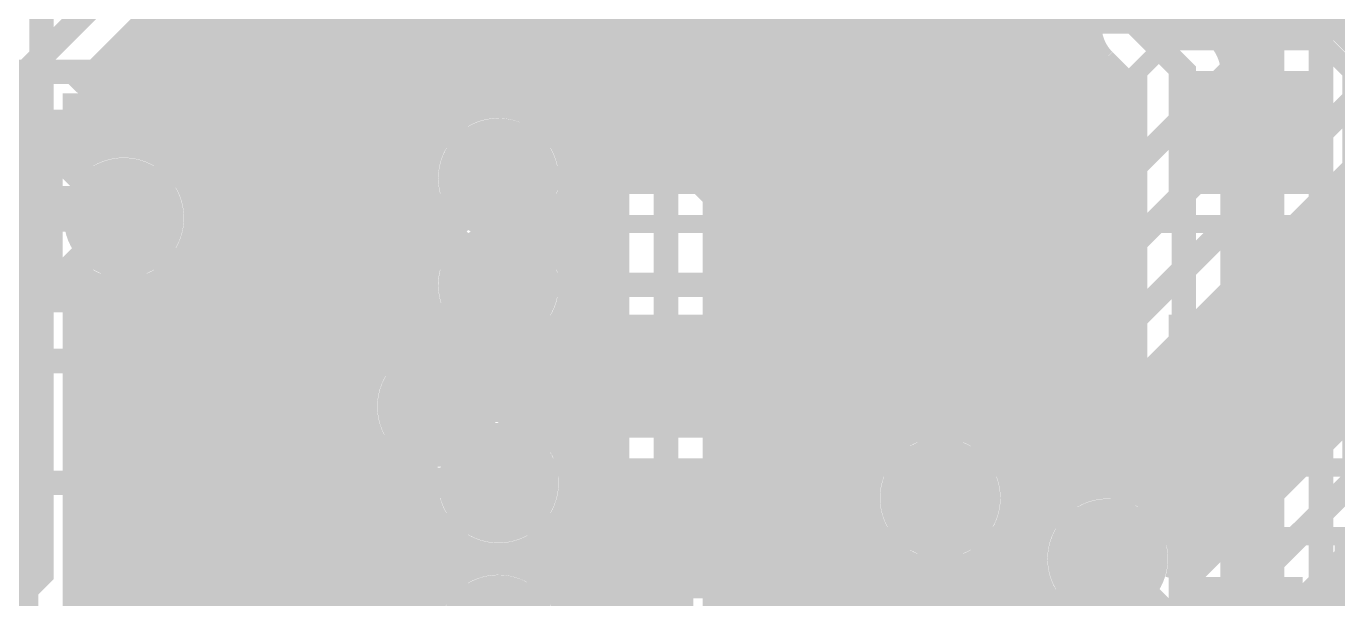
# Model space of a CAD drawing. Extents: x -4 to 136, y -50 to 40.
# Drawn here: x 99.06 to 109.99, y 20.62 to 25.4 of the extents above; entities that cross this region are included whole.
import ezdxf

# ---------------------------------------------------------------- set-up
doc = ezdxf.new("R2010")
doc.units = 0
doc.header["$MEASUREMENT"] = 0
doc.layers.get('0').update_dxf_attribs({"linetype": 'CONTINUOUS'})
for name, color, linetype in [('25-335-0_BOT', 7, 'CONTINUOUS'), ('25-335-0_DRD', 7, 'CONTINUOUS'), ('25-335-0_GND', 6, 'CONTINUOUS'), ('25-335-0_IN1', 4, 'CONTINUOUS'), ('25-335-0_SMT', 5, 'CONTINUOUS'), ('25-335-0_SPT', 10, 'CONTINUOUS'), ('25-335-0_SST', 9, 'CONTINUOUS'), ('25-335-0_TOP', 12, 'CONTINUOUS'), ('THRUHOLE_TAP', 15, 'CONTINUOUS')]:
    doc.layers.add(name, color=color, linetype=linetype)

# ---------------------------------------------------------------- blocks, each defined once
blk = doc.blocks.new('ROUND_40')
at = {"const_width": 0.29972}
blk.add_lwpolyline([(-0.14986, 0, 1), (0.14986, 0, 1)], format="xyb", close=True, dxfattribs=at)
blk = doc.blocks.new('ROUND_60')
at = {"const_width": 0.50038}
blk.add_lwpolyline([(-0.25019, 0, 1), (0.25019, 0, 1)], format="xyb", close=True, dxfattribs=at)
blk = doc.blocks.new('ROUND_62')
at = {"const_width": 0.50038}
blk.add_lwpolyline([(-0.25019, 0, 1), (0.25019, 0, 1)], format="xyb", close=True, dxfattribs=at)
blk = doc.blocks.new('RECTANGLE_2')
blk.add_solid([(0.4826, 0.4064), (0.4826, -0.4064), (-0.4826, 0.4064), (-0.4826, -0.4064)])
blk = doc.blocks.new('RECTANGLE_6')
blk.add_solid([(0.63627, 0.51308), (0.63627, -0.51308), (-0.63627, 0.51308), (-0.63627, -0.51308)])
blk = doc.blocks.new('ROUND_23')
at = {"const_width": 0.10033}
blk.add_lwpolyline([(-0.050164, 0, 1), (0.050164, 0, 1)], format="xyb", close=True, dxfattribs=at)

msp = doc.modelspace()

# ---------------------------------------------------------------- linework, layer by layer
at = {"layer": '25-335-0_BOT'}
for points, const_width in [([(103.3272, 33.401), (103.3272, 24.66594)], 0.254), ([(105.8418, 33.401), (105.8418, 18.3515)], 0.254), ([(107.823, 13.335), (106.172, 11.684), (103.378, 11.684), (98.298, 16.764), (98.298, 19.939), (99.187, 20.828), (99.187, 26.289), (98.298, 27.178), (98.298, 31.369), (97.79, 31.877), (95.885, 31.877)], 0.2032), ([(100.711, 19.685), (100.711, 29.083), (102.0191, 30.3911), (102.0191, 30.50032)], 0.2032), ([(109.6391, 30.50032), (109.6391, 30.3911), (108.331, 29.083), (108.331, 25.4), (108.712, 25.019), (108.712, 18.796), (108.077, 18.161)], 0.2032), ([(104.5591, 27.96032), (104.394, 27.79268), (104.394, 12.319)], 0.2032), ([(109.6391, 27.96032), (109.6391, 26.4922), (109.855, 26.289), (109.855, 13.589)], 0.2032), ([(103.0986, 27.43708), (103.0986, 24.7523)], 0.254), ([(105.6132, 27.3558), (105.6132, 18.3515)], 0.254), ([(103.5558, 27.23896), (103.5558, 24.41956)], 0.254), ([(106.0704, 27.29484), (106.0704, 21.62048)], 0.254), ([(101.1428, 27.0383), (101.1428, 20.1422)], 0.254), ([(102.87, 27.00528), (102.87, 24.74722)], 0.254), ([(101.2698, 26.90114), (101.2698, 19.97456)], 0.254), ([(103.7844, 26.92654), (103.7844, 15.82928)], 0.254), ([(105.3846, 26.97734), (105.3846, 18.29816)], 0.254), ([(106.299, 26.95194), (106.299, 21.96338)], 0.254), ([(107.8992, 26.9494), (107.8992, 25.4)], 0.254), ([(102.6414, 26.80208), (102.6414, 24.6507)], 0.254), ([(103.9622, 26.78684), (103.9622, 15.4559)], 0.254), ([(105.156, 26.7843), (105.156, 18.20164)], 0.254), ([(109.0422, 26.78684), (109.0422, 25.29586)], 0.254), ([(101.4984, 26.74112), (101.4984, 14.1732)], 0.254), ([(102.4128, 26.68524), (102.4128, 24.36622)], 0.254), ([(104.9274, 26.67508), (104.9274, 18.12798)], 0.254), ([(106.5276, 26.7716), (106.5276, 22.0726)], 0.254), ([(106.7562, 26.66746), (106.7562, 22.08784)], 0.254), ([(107.442, 26.66746), (107.442, 17.8054)], 0.254), ([(107.6706, 26.76906), (107.6706, 21.43506)], 0.254), ([(101.727, 26.65222), (101.727, 22.0853)], 0.254), ([(101.9556, 26.61412), (101.9556, 22.56028)], 0.254), ([(102.1842, 26.62428), (102.1842, 22.77618)], 0.254), ([(104.8258, 26.6446), (104.8258, 18.05686)], 0.254), ([(106.9848, 26.6192), (106.9848, 22.01418)], 0.254), ([(107.2134, 26.6192), (107.2134, 21.79828)], 0.254), ([(109.2708, 26.26868), (109.2708, 16.0782)], 0.254), ([(109.4232, 26.10358), (109.4232, 15.85722)], 0.254), ([(108.7628, 25.5778), (109.01172, 25.32888)], 0.254), ([(103.9622, 25.4762), (101.1428, 25.4762)], 0.254), ([(107.8992, 25.4762), (104.8258, 25.4762)], 0.254), ([(109.4232, 25.4762), (108.8644, 25.4762)], 0.254), ([(107.8992, 25.4), (107.8992, 21.55952)], 0.254), ([(103.9622, 25.2476), (101.1428, 25.2476)], 0.254), ([(107.92714, 25.2476), (104.8258, 25.2476)], 0.254), ([(109.4232, 25.2476), (109.07776, 25.2476)], 0.254), ([(108.0262, 25.0952), (108.2802, 24.83866)], 0.254), ([(103.9622, 25.019), (101.1428, 25.019)], 0.254), ([(108.09986, 25.019), (104.8258, 25.019)], 0.254), ([(108.1278, 24.99106), (108.1278, 21.58238)], 0.254), ([(109.4232, 25.019), (109.1438, 25.019)], 0.254), ([(109.1438, 25.019), (109.1438, 18.796)], 0.254), ([(108.2802, 24.83866), (108.2802, 21.5519)], 0.254), ([(103.9622, 24.7904), (101.1428, 24.7904)], 0.254), ([(108.2802, 24.7904), (104.8258, 24.7904)], 0.254), ([(109.4232, 24.7904), (109.1438, 24.7904)], 0.254), ([(102.53726, 24.5618), (101.1428, 24.5618)], 0.254), ([(103.9622, 24.5618), (103.4542, 24.5618)], 0.254), ([(108.2802, 24.5618), (104.8258, 24.5618)], 0.254), ([(109.4232, 24.5618), (109.1438, 24.5618)], 0.254), ([(102.4001, 24.3332), (101.1428, 24.3332)], 0.254), ([(103.9622, 24.3332), (103.5939, 24.3332)], 0.254), ([(108.2802, 24.3332), (104.8258, 24.3332)], 0.254), ([(109.4232, 24.3332), (109.1438, 24.3332)], 0.254), ([(102.36708, 24.1046), (101.1428, 24.1046)], 0.254), ([(103.9622, 24.1046), (103.62692, 24.1046)], 0.254), ([(108.2802, 24.1046), (104.8258, 24.1046)], 0.254), ([(109.4232, 24.1046), (109.1438, 24.1046)], 0.254), ([(100.1522, 17.5768), (99.8728, 17.8562), (99.8728, 23.7998)], 0.381), ([(102.42042, 23.876), (101.1428, 23.876)], 0.254), ([(102.4128, 23.89378), (102.4128, 23.47722)], 0.254), ([(103.5558, 23.8379), (103.5558, 23.53056)], 0.254), ([(103.9622, 23.876), (103.57358, 23.876)], 0.254), ([(108.2802, 23.876), (104.8258, 23.876)], 0.254), ([(109.4232, 23.876), (109.1438, 23.876)], 0.254), ([(102.5144, 23.6474), (101.1428, 23.6474)], 0.254), ([(103.9622, 23.6474), (103.47706, 23.6474)], 0.254), ([(108.2802, 23.6474), (104.8258, 23.6474)], 0.254), ([(109.4232, 23.6474), (109.1438, 23.6474)], 0.254), ([(102.39248, 23.4188), (101.1428, 23.4188)], 0.254), ([(103.9622, 23.4188), (103.60152, 23.4188)], 0.254), ([(108.2802, 23.4188), (104.8258, 23.4188)], 0.254), ([(109.4232, 23.4188), (109.1438, 23.4188)], 0.254), ([(102.36962, 23.1902), (101.1428, 23.1902)], 0.254), ([(103.9622, 23.1902), (103.62438, 23.1902)], 0.254), ([(108.2802, 23.1902), (104.8258, 23.1902)], 0.254), ([(109.4232, 23.1902), (109.1438, 23.1902)], 0.254), ([(102.43312, 22.9616), (101.1428, 22.9616)], 0.254), ([(102.4128, 23.00478), (102.4128, 22.84984)], 0.254), ([(103.5558, 22.9489), (103.5558, 21.87956)], 0.254), ([(103.9622, 22.9616), (103.56088, 22.9616)], 0.254), ([(108.2802, 22.9616), (104.8258, 22.9616)], 0.254), ([(109.4232, 22.9616), (109.1438, 22.9616)], 0.254), ([(102.11562, 22.733), (101.1428, 22.733)], 0.254), ([(103.9622, 22.733), (103.36784, 22.733)], 0.254), ([(108.2802, 22.733), (104.8258, 22.733)], 0.254), ([(109.4232, 22.733), (109.1438, 22.733)], 0.254), ([(103.0986, 22.6187), (103.0986, 22.38248)], 0.254), ([(103.3272, 22.70506), (103.3272, 22.12594)], 0.254), ([(101.92512, 22.5044), (101.1428, 22.5044)], 0.254), ([(103.9622, 22.5044), (103.05288, 22.5044)], 0.254), ([(108.2802, 22.5044), (104.8258, 22.5044)], 0.254), ([(109.4232, 22.5044), (109.1438, 22.5044)], 0.254), ([(101.81336, 22.2758), (101.1428, 22.2758)], 0.254), ([(102.489, 22.225), (102.235, 21.971), (102.235, 17.69872), (102.489, 17.44472), (102.489, 16.7894)], 0.381), ([(103.9622, 22.2758), (103.11638, 22.2758)], 0.254), ([(108.2802, 22.2758), (104.8258, 22.2758)], 0.254), ([(109.4232, 22.2758), (109.1438, 22.2758)], 0.254), ([(101.71938, 22.0472), (101.1428, 22.0472)], 0.254), ([(101.7143, 21.971), (101.7143, 17.69872)], 0.254), ([(103.9622, 22.0472), (103.4288, 22.0472)], 0.254), ([(106.44378, 22.0472), (104.8258, 22.0472)], 0.254), ([(108.2802, 22.0472), (106.91622, 22.0472)], 0.254), ([(109.4232, 22.0472), (109.1438, 22.0472)], 0.254), ([(101.7143, 21.8186), (101.1428, 21.8186)], 0.254), ([(103.9622, 21.8186), (103.58374, 21.8186)], 0.254), ([(106.1593, 21.8186), (104.8258, 21.8186)], 0.254), ([(108.2802, 21.8186), (107.2007, 21.8186)], 0.254), ([(109.4232, 21.8186), (109.1438, 21.8186)], 0.254), ([(101.7143, 21.59), (101.1428, 21.59)], 0.254), ([(103.9622, 21.59), (103.62692, 21.59)], 0.254), ([(106.06278, 21.59), (104.8258, 21.59)], 0.254), ([(106.68, 21.463), (106.68, 17.8308), (105.6132, 17.8308), (105.3592, 17.5768), (105.2322, 17.5768)], 0.381), ([(106.68, 21.463), (106.68, 17.8308), (108.077, 16.4338), (108.077, 14.859), (109.093, 13.843), (109.093, 1.143), (112.014, -1.778), (122.555, -1.778)], 0.381), ([(108.2802, 21.59), (107.29722, 21.59)], 0.254), ([(109.4232, 21.59), (109.1438, 21.59)], 0.254), ([(101.7143, 21.3614), (101.1428, 21.3614)], 0.254), ([(103.9622, 21.3614), (103.58374, 21.3614)], 0.254), ([(106.0577, 21.3614), (104.8258, 21.3614)], 0.254), ([(107.5944, 21.3614), (107.3023, 21.3614)], 0.254), ([(109.4232, 21.3614), (109.1438, 21.3614)], 0.254), ([(103.5558, 21.2979), (103.5558, 20.60956)], 0.254), ([(106.0704, 21.30298), (106.0704, 18.3515)], 0.254), ([(101.7143, 21.1328), (101.1428, 21.1328)], 0.254), ([(103.9622, 21.1328), (103.4288, 21.1328)], 0.254), ([(106.14406, 21.1328), (104.8258, 21.1328)], 0.254), ([(106.1593, 21.1074), (106.1593, 18.3515)], 0.254), ([(106.1593, 21.1074), (106.1593, 18.3515)], 0.254), ([(107.2007, 21.1074), (107.2007, 18.0467)], 0.254), ([(107.2007, 21.1074), (107.2007, 18.0467)], 0.254), ([(107.2134, 21.12772), (107.2134, 18.034)], 0.254), ([(107.47248, 21.1328), (107.21594, 21.1328)], 0.254), ([(109.4232, 21.1328), (109.1438, 21.1328)], 0.254), ([(102.7557, 21.00834), (102.7557, 20.90166)], 0.254), ([(103.3272, 21.05406), (103.3272, 20.85594)], 0.254), ([(101.7143, 20.9042), (101.1428, 20.9042)], 0.254), ([(102.87, 20.97278), (102.87, 20.93722)], 0.254), ([(103.0986, 20.9677), (103.0986, 20.9423)], 0.254), ([(103.9622, 20.9042), (103.23322, 20.9042)], 0.254), ([(106.1593, 20.9042), (104.8258, 20.9042)], 0.254), ([(107.44962, 20.9042), (107.2007, 20.9042)], 0.254), ([(109.4232, 20.9042), (109.1438, 20.9042)], 0.254), ([(101.7143, 20.6756), (101.1428, 20.6756)], 0.254), ([(103.9622, 20.6756), (103.5177, 20.6756)], 0.254), ([(106.1593, 20.6756), (104.8258, 20.6756)], 0.254), ([(107.51312, 20.6756), (107.2007, 20.6756)], 0.254), ([(109.4232, 20.6756), (109.1438, 20.6756)], 0.254)]:
    msp.add_lwpolyline(points, dxfattribs=dict(at, const_width=const_width))
at = {"layer": '25-335-0_BOT', "const_width": 0.254}
for points in [[(107.8992, 25.4, 0.1989124), (108.02567, 25.09467)], [(109.1438, 25.019, 0.1989124), (109.01733, 25.32433)], [(109.1438, 25.019, 0.1989124), (109.01733, 25.32433)], [(102.997, 24.75992, 0.4142136), (102.36708, 24.13)], [(103.62692, 24.13, 0.4142136), (102.997, 24.75992)], [(102.36708, 24.13, 0.198172), (102.55031, 23.68585)], [(103.44404, 23.6855, 0.198172), (103.62742, 24.13)], [(102.54996, 23.6855, 0.198172), (102.36658, 23.241)], [(103.62692, 23.241, 0.198172), (103.44369, 23.68515)], [(102.36708, 23.241, 0.1664185), (102.49922, 22.85497)], [(102.997, 22.61108, 0.4142136), (103.62692, 23.241)], [(102.489, 22.85492, 0.3606326), (101.86924, 22.34184)], [(103.11892, 22.225, 0.1657857), (102.98772, 22.6098)], [(101.8667, 22.3393, 0.1989124), (101.71415, 21.971)], [(101.8667, 22.3393, 0.1989124), (101.71415, 21.971)], [(103.62692, 21.59, 0.3581814), (103.11892, 22.20722)], [(106.68, 22.09292, 0.4142136), (106.05008, 21.463)], [(107.30992, 21.463, 0.4142136), (106.68, 22.09292)], [(102.997, 20.96008, 0.4142136), (103.62692, 21.59)], [(108.077, 21.58492, 0.4142136), (107.44708, 20.955)], [(108.2802, 21.5519, 0.0822145), (108.077, 21.58554)], [(106.05008, 21.463, 0.1509244), (106.15981, 21.10775)], [(107.2007, 21.1074, 0.1509243), (107.31054, 21.463)], [(102.7557, 21.00834, 0.0986279), (102.997, 20.96028)], [(102.997, 20.94992, 0.0986284), (102.75562, 20.90184)], [(103.62692, 20.32, 0.4142136), (102.997, 20.94992)], [(107.44708, 20.955, 0.4142136), (108.077, 20.32508)]]:
    msp.add_lwpolyline(points, format="xyb", dxfattribs=at)
at = {"layer": '25-335-0_DRD', "const_width": 0.254}
for points in [[(102.362, 24.765), (102.362, 23.495)], [(103.632, 24.765), (102.362, 24.765)], [(103.632, 24.765), (102.362, 23.495)], [(103.632, 23.495), (102.362, 24.765)], [(103.632, 23.495), (103.632, 24.765)], [(99.2378, 24.4348), (99.2378, 23.1648)], [(100.5078, 24.4348), (99.2378, 24.4348)], [(100.5078, 24.4348), (99.2378, 23.1648)], [(100.5078, 23.1648), (99.2378, 24.4348)], [(100.5078, 23.1648), (100.5078, 24.4348)], [(102.362, 23.876), (102.362, 22.606)], [(103.632, 23.876), (102.362, 23.876)], [(103.632, 23.876), (102.362, 22.606)], [(103.632, 22.606), (102.362, 23.876)], [(103.632, 22.606), (103.632, 23.876)], [(102.362, 23.495), (103.632, 23.495)], [(99.2378, 23.1648), (100.5078, 23.1648)], [(101.854, 22.86), (101.854, 21.59)], [(103.124, 22.86), (101.854, 22.86)], [(103.124, 22.86), (101.854, 21.59)], [(103.124, 21.59), (101.854, 22.86)], [(103.124, 21.59), (103.124, 22.86)], [(102.362, 22.606), (103.632, 22.606)], [(102.362, 22.225), (102.362, 20.955)], [(103.632, 22.225), (102.362, 22.225)], [(103.632, 22.225), (102.362, 20.955)], [(103.632, 20.955), (102.362, 22.225)], [(103.632, 20.955), (103.632, 22.225)], [(106.045, 22.098), (106.045, 20.828)], [(107.315, 22.098), (106.045, 22.098)], [(107.315, 22.098), (106.045, 20.828)], [(107.315, 20.828), (106.045, 22.098)], [(106.045, 22.098), (106.045, 20.828)], [(107.315, 22.098), (106.045, 22.098)], [(107.315, 22.098), (106.045, 20.828)], [(107.315, 20.828), (106.045, 22.098)], [(107.315, 20.828), (107.315, 22.098)], [(107.315, 20.828), (107.315, 22.098)], [(101.854, 21.59), (103.124, 21.59)], [(107.442, 21.59), (107.442, 20.32)], [(108.712, 21.59), (107.442, 21.59)], [(108.712, 21.59), (107.442, 20.32)], [(108.712, 20.32), (107.442, 21.59)], [(108.712, 20.32), (108.712, 21.59)], [(102.362, 20.955), (103.632, 20.955)], [(102.362, 20.955), (102.362, 19.685)], [(103.632, 20.955), (102.362, 20.955)], [(103.632, 20.955), (102.362, 19.685)], [(103.632, 19.685), (102.362, 20.955)], [(103.632, 19.685), (103.632, 20.955)], [(106.045, 20.828), (107.315, 20.828)], [(106.045, 20.828), (107.315, 20.828)]]:
    msp.add_lwpolyline(points, dxfattribs=at)
at = {"layer": '25-335-0_IN1'}
for points, const_width in [([(102.0191, 27.96032), (100.60178, 26.543), (100.584, 26.543), (99.06, 25.019), (99.06, 20.18792), (98.933, 20.06092), (98.933, 19.685)], 0.2032), ([(102.997, 23.241), (107.315, 23.241), (110.744, 26.67), (111.633, 26.67), (111.76, 26.543), (113.30178, 26.543), (114.7191, 27.96032)], 0.2032), ([(102.997, 24.13), (105.283, 24.13), (107.0991, 25.9461), (107.0991, 27.96032)], 0.2032), ([(105.8418, 27.48026), (105.8418, 25.2984)], 0.254), ([(103.3272, 27.4193), (103.3272, 24.66594)], 0.254), ([(103.0986, 27.1526), (103.0986, 24.7523)], 0.254), ([(105.6132, 27.11958), (105.6132, 25.0698)], 0.254), ([(103.5558, 27.06116), (103.5558, 24.5618)], 0.254), ([(102.87, 26.91638), (102.87, 24.74722)], 0.254), ([(105.3846, 26.89606), (105.3846, 24.8412)], 0.254), ([(103.7844, 26.85796), (103.7844, 24.5618)], 0.254), ([(101.4984, 26.71826), (101.4984, 7.6708)], 0.254), ([(102.4128, 26.67254), (102.4128, 24.36622)], 0.254), ([(102.6414, 26.76398), (102.6414, 24.6507)], 0.254), ([(104.013, 26.72842), (104.013, 24.5618)], 0.254), ([(104.9274, 26.66492), (104.9274, 24.5618)], 0.254), ([(105.156, 26.75128), (105.156, 24.6126)], 0.254), ([(101.2698, 26.59888), (101.2698, 19.97456)], 0.254), ([(101.727, 26.6446), (101.727, 7.6708)], 0.254), ([(101.9556, 26.61412), (101.9556, 22.56028)], 0.254), ([(102.1842, 26.62174), (102.1842, 22.77618)], 0.254), ([(104.2416, 26.65222), (104.2416, 24.5618)], 0.254), ([(104.4702, 26.61666), (104.4702, 24.5618)], 0.254), ([(104.6988, 26.6192), (104.6988, 24.5618)], 0.254), ([(101.0412, 26.37028), (101.0412, 20.22094)], 0.254), ([(100.82276, 26.17216), (99.4918, 24.83866)], 0.254), ([(100.8126, 26.15946), (100.8126, 20.3073)], 0.254), ([(106.6673, 26.12644), (105.10266, 24.5618)], 0.254), ([(102.997, 21.59), (103.505, 22.098), (107.442, 22.098), (111.379, 26.035)], 0.2032), ([(100.584, 25.93086), (100.584, 20.30222)], 0.254), ([(100.3554, 25.70226), (100.3554, 24.20366)], 0.254), ([(106.01706, 25.4762), (100.1268, 25.4762)], 0.254), ([(100.1268, 25.47366), (100.1268, 24.37638)], 0.254), ([(111.35868, 25.40508), (107.75188, 21.79828)], 0.254), ([(105.78846, 25.2476), (99.8982, 25.2476)], 0.254), ([(99.8982, 25.24506), (99.8982, 24.42972)], 0.254), ([(102.362, 15.494), (102.997, 16.129), (104.648, 16.129), (112.903, 24.384), (112.903, 25.273)], 0.2032), ([(105.55986, 25.019), (99.6696, 25.019)], 0.254), ([(99.6696, 25.01646), (99.6696, 24.3967)], 0.254), ([(99.4918, 24.83866), (99.4918, 24.30018)], 0.254), ([(105.33126, 24.7904), (99.4918, 24.7904)], 0.254), ([(102.53726, 24.5618), (99.4918, 24.5618)], 0.254), ([(105.10266, 24.5618), (103.4542, 24.5618)], 0.254), ([(105.10266, 24.5618), (103.4542, 24.5618)], 0.254), ([(112.4712, 24.5618), (108.67898, 20.76958)], 0.254), ([(99.53752, 24.3332), (99.4918, 24.3332)], 0.254), ([(102.4001, 24.3332), (100.20808, 24.3332)], 0.254), ([(102.36708, 24.1046), (100.42398, 24.1046)], 0.254), ([(113.2078, 24.0792), (107.89158, 18.76298)], 0.254), ([(112.01146, 24.1046), (110.0582, 24.1046)], 0.254), ([(109.9566, 24.00046), (109.9566, 22.0472)], 0.254), ([(102.42042, 23.876), (100.49764, 23.876)], 0.254), ([(102.4128, 23.89378), (102.4128, 23.47722)], 0.254), ([(111.78286, 23.876), (109.8296, 23.876)], 0.254), ([(109.728, 23.77186), (109.728, 21.8186)], 0.254), ([(102.5144, 23.6474), (100.4824, 23.6474)], 0.254), ([(111.55426, 23.6474), (109.601, 23.6474)], 0.254), ([(109.4994, 23.54326), (109.4994, 21.59)], 0.254), ([(100.3554, 23.3934), (100.3554, 20.2057)], 0.254), ([(102.39248, 23.4188), (100.37318, 23.4188)], 0.254), ([(111.32566, 23.4188), (109.3724, 23.4188)], 0.254), ([(99.4918, 23.29688), (99.4918, 20.18792)], 0.254), ([(109.2708, 23.31466), (109.2708, 21.3614)], 0.254), ([(99.71278, 23.1902), (99.4918, 23.1902)], 0.254), ([(99.6696, 23.2029), (99.6696, 17.98066)], 0.254), ([(99.8982, 23.16988), (99.8982, 18.15338)], 0.254), ([(102.36962, 23.1902), (100.03028, 23.1902)], 0.254), ([(100.1268, 23.22322), (100.1268, 19.92122)], 0.254), ([(111.09706, 23.1902), (109.1438, 23.1902)], 0.254), ([(109.0422, 23.08606), (109.0422, 21.1328)], 0.254), ([(102.43312, 22.9616), (99.4918, 22.9616)], 0.254), ([(102.4128, 23.00478), (102.4128, 22.84984)], 0.254), ([(110.86846, 22.9616), (108.9152, 22.9616)], 0.254), ([(108.8136, 22.85746), (108.8136, 20.9042)], 0.254), ([(102.11562, 22.733), (99.4918, 22.733)], 0.254), ([(110.63986, 22.733), (108.6866, 22.733)], 0.254), ([(108.585, 22.62886), (108.585, 21.32584)], 0.254), ([(101.92512, 22.5044), (99.4918, 22.5044)], 0.254), ([(108.3564, 22.40026), (108.3564, 21.51888)], 0.254), ([(110.41126, 22.5044), (108.458, 22.5044)], 0.254), ([(101.86162, 22.2758), (99.4918, 22.2758)], 0.254), ([(110.18266, 22.2758), (108.2294, 22.2758)], 0.254), ([(108.1278, 22.17166), (108.1278, 21.58238)], 0.254), ([(101.88448, 22.0472), (99.4918, 22.0472)], 0.254), ([(109.95406, 22.0472), (108.0008, 22.0472)], 0.254), ([(101.9556, 21.88972), (101.9556, 17.12468)], 0.254), ([(107.8992, 21.94306), (107.8992, 21.55952)], 0.254), ([(102.0064, 21.8186), (99.4918, 21.8186)], 0.254), ([(109.72546, 21.8186), (107.7722, 21.8186)], 0.254), ([(102.1842, 21.67382), (102.1842, 17.34058)], 0.254), ([(103.6828, 21.6662), (103.62692, 21.60778)], 0.254), ([(106.0831, 21.6662), (103.6828, 21.6662)], 0.254), ([(103.7844, 21.6662), (103.7844, 20.7518)], 0.254), ([(104.013, 21.6662), (104.013, 20.7518)], 0.254), ([(104.2416, 21.6662), (104.2416, 20.7518)], 0.254), ([(104.4702, 21.6662), (104.4702, 20.7518)], 0.254), ([(104.6988, 21.6662), (104.6988, 20.7518)], 0.254), ([(104.9274, 21.6662), (104.9274, 20.7518)], 0.254), ([(105.156, 21.6662), (105.156, 20.7518)], 0.254), ([(105.3846, 21.6662), (105.3846, 20.7518)], 0.254), ([(105.6132, 21.6662), (105.6132, 20.7518)], 0.254), ([(105.8418, 21.6662), (105.8418, 20.7518)], 0.254), ([(106.0704, 21.6662), (106.0704, 21.62048)], 0.254), ([(107.442, 21.6662), (107.2769, 21.6662)], 0.254), ([(107.442, 21.6662), (107.442, 20.9296)], 0.254), ([(107.6706, 21.73224), (107.6706, 21.43506)], 0.254), ([(102.36708, 21.59), (99.4918, 21.59)], 0.254), ([(106.06278, 21.59), (103.62692, 21.59)], 0.254), ([(109.49686, 21.59), (107.29722, 21.59)], 0.254), ([(102.41026, 21.3614), (99.4918, 21.3614)], 0.254), ([(102.4128, 21.35378), (102.4128, 20.55622)], 0.254), ([(106.0577, 21.3614), (103.58374, 21.3614)], 0.254), ([(107.5944, 21.3614), (107.3023, 21.3614)], 0.254), ([(109.26826, 21.3614), (108.55706, 21.3614)], 0.254), ([(103.5558, 21.2979), (103.5558, 20.7518)], 0.254), ([(106.0704, 21.30298), (106.0704, 20.7518)], 0.254), ([(102.56266, 21.1328), (99.4918, 21.1328)], 0.254), ([(106.14406, 21.1328), (103.4288, 21.1328)], 0.254), ([(107.2134, 21.12772), (107.2134, 20.7518)], 0.254), ([(107.47248, 21.1328), (107.21594, 21.1328)], 0.254), ([(109.03966, 21.1328), (108.68152, 21.1328)], 0.254), ([(102.6414, 21.0693), (102.6414, 20.8407)], 0.254), ([(103.3272, 21.05406), (103.3272, 20.85594)], 0.254), ([(102.76078, 20.9042), (99.4918, 20.9042)], 0.254), ([(102.87, 20.97278), (102.87, 20.93722)], 0.254), ([(102.997, 20.32), (107.442, 20.32), (108.077, 20.955)], 0.2032), ([(103.0986, 20.9677), (103.0986, 20.9423)], 0.254), ([(106.3879, 20.9042), (103.23322, 20.9042)], 0.254), ([(106.299, 20.96008), (106.299, 20.7518)], 0.254), ([(107.41406, 20.9042), (106.96956, 20.9042)], 0.254), ([(106.9848, 20.91182), (106.9848, 20.7518)], 0.254), ([(107.44708, 20.93468), (107.26166, 20.7518)], 0.254), ([(107.44708, 20.955), (107.4474, 20.93469)], 0.254), ([(108.81106, 20.9042), (108.70438, 20.9042)], 0.254), ([(112.92078, 20.9042), (110.0328, 20.9042)], 0.254), ([(106.5276, 20.85086), (106.5276, 20.7518)], 0.254), ([(106.7562, 20.83816), (106.7562, 20.7518)], 0.254), ([(109.9566, 20.82546), (109.9566, 16.0528)], 0.254), ([(102.4763, 20.6756), (99.4918, 20.6756)], 0.254), ([(107.26166, 20.7518), (103.4542, 20.7518)], 0.254), ([(112.6363, 20.6756), (109.8042, 20.6756)], 0.254), ([(109.728, 20.59686), (109.728, 16.0528)], 0.254)]:
    msp.add_lwpolyline(points, dxfattribs=dict(at, const_width=const_width))
at = {"layer": '25-335-0_IN1', "const_width": 0.254}
for points in [[(102.997, 24.75992, 0.4142136), (102.36708, 24.13)], [(103.4542, 24.5618, 0.2063465), (102.997, 24.75887)], [(99.8728, 24.42972, 0.1641439), (99.49119, 24.30097)], [(100.50272, 23.7998, 0.4142136), (99.8728, 24.42972)], [(102.36708, 24.13, 0.198172), (102.55031, 23.68585)], [(99.8728, 23.16988, 0.4142136), (100.50272, 23.7998)], [(102.54996, 23.6855, 0.198172), (102.36658, 23.241)], [(99.4918, 23.29688, 0.1635174), (99.8728, 23.16886)], [(102.36708, 23.241, 0.1664185), (102.49922, 22.85497)], [(102.489, 22.85492, 0.4142136), (101.85908, 22.225)], [(101.85908, 22.225, 0.3581814), (102.36708, 21.60778)], [(107.442, 21.6662, 0.1989115), (107.74733, 21.79267)], [(106.0831, 21.6662, 0.0822145), (106.04946, 21.463)], [(107.30992, 21.463, 0.0822143), (107.27631, 21.666)], [(102.36708, 21.59, 0.4142136), (102.997, 20.96008)], [(102.997, 20.96008, 0.4142136), (103.62692, 21.59)], [(108.077, 21.58492, 0.4142136), (107.44708, 20.955)], [(108.70692, 20.955, 0.4142136), (108.077, 21.58492)], [(106.05008, 21.463, 0.4142136), (106.68, 20.83308)], [(106.68, 20.83308, 0.4142136), (107.30992, 21.463)], [(102.997, 20.94992, 0.4142136), (102.36708, 20.32)], [(103.4542, 20.7518, 0.2063465), (102.997, 20.94887)], [(108.67898, 20.76958, 0.0748381), (108.70689, 20.955)]]:
    msp.add_lwpolyline(points, format="xyb", dxfattribs=at)
at = {"layer": '25-335-0_SST', "const_width": 0.1524}
for points in [[(103.505, 25.273), (104.775, 25.273), (105.029, 25.019), (105.029, 21.717), (103.251, 21.717), (103.251, 25.019), (103.505, 25.273)], [(106.045, 25.273), (107.315, 25.273), (107.569, 25.019), (107.569, 21.717), (105.791, 21.717), (105.791, 25.019), (106.045, 25.273)], [(108.585, 25.273), (109.855, 25.273), (110.109, 25.019), (110.109, 21.717), (108.331, 21.717), (108.331, 25.019), (108.585, 25.273)], [(103.251, 23.749), (105.029, 23.749)], [(105.791, 23.749), (107.569, 23.749)], [(108.331, 23.749), (110.109, 23.749)], [(103.3145, 21.1455), (103.3145, 18.2245), (104.9528, 18.2245), (104.9528, 21.1455), (103.3145, 21.1455)], [(105.8545, 21.1455), (105.8545, 18.2245), (107.4928, 18.2245), (107.4928, 21.1455), (105.8545, 21.1455)], [(110.0455, 18.2245), (110.0455, 21.1455), (108.4072, 21.1455), (108.4072, 18.2245), (110.0455, 18.2245)]]:
    msp.add_lwpolyline(points, dxfattribs=at)
at = {"layer": '25-335-0_TOP'}
for points, const_width in [([(83.439, 24.13), (89.027, 24.13), (89.916, 25.019), (100.203, 25.019), (101.219, 26.035), (110.236, 26.035), (110.871, 25.4), (111.887, 25.4), (112.395, 25.908)], 0.2032), ([(111.76, 22.479), (110.617, 22.479), (110.49, 22.606), (110.49, 25.019), (109.982, 25.527), (101.473, 25.527), (100.457, 24.511), (90.17, 24.511), (88.773, 23.114), (77.724, 23.114), (77.089, 23.749), (77.089, 24.39924)], 0.381), ([(104.14, 24.511), (104.267, 24.511), (105.41, 23.368), (105.41, 21.59), (104.2162, 20.3962), (104.14, 20.3962)], 0.2032), ([(106.68, 24.511), (107.696, 23.495), (107.696, 21.717), (107.2642, 21.2852), (107.2642, 20.9042), (106.7562, 20.3962), (106.68, 20.3962)], 0.2032), ([(108.077, 20.955), (108.204, 21.082), (108.204, 23.495), (109.22, 24.511)], 0.2032), ([(69.215, 20.8788), (69.2658, 20.8788), (69.977, 21.59), (93.98, 21.59), (94.234, 21.844), (94.234, 22.352), (95.25, 23.368), (98.425, 23.368), (98.679, 23.114), (100.33, 23.114), (101.092, 23.876), (102.743, 23.876), (102.997, 24.13)], 0.2032), ([(99.8728, 23.7998), (99.7966, 23.876), (94.488, 23.876), (94.361, 23.749), (94.361, 23.368), (93.345, 22.352), (93.345, 22.3012)], 0.381), ([(97.917, 22.733), (98.044, 22.606), (101.981, 22.606), (102.362, 22.987), (102.743, 22.987), (102.997, 23.241)], 0.2032), ([(104.14, 22.479), (102.743, 22.479), (102.489, 22.225)], 0.381), ([(106.68, 22.479), (106.68, 21.463)], 0.381), ([(106.68, 22.479), (106.68, 21.463)], 0.381), ([(109.22, 22.479), (109.22, 20.3962)], 0.2032), ([(95.885, 21.59), (102.997, 21.59)], 0.2032)]:
    msp.add_lwpolyline(points, dxfattribs=dict(at, const_width=const_width))

# ---------------------------------------------------------------- block references
at = {"layer": '25-335-0_BOT'}
for p in [(102.997, 24.13), (99.8728, 23.7998), (102.997, 23.241), (102.489, 22.225), (102.997, 21.59), (106.68, 21.463), (108.077, 20.955)]:
    msp.add_blockref('ROUND_40', p, dxfattribs=at)
at = {"layer": '25-335-0_GND'}
for name, p in [('ROUND_60', (102.997, 24.13)), ('ROUND_62', (99.8728, 23.7998)), ('ROUND_60', (102.997, 23.241)), ('ROUND_62', (102.489, 22.225)), ('ROUND_62', (102.997, 21.59)), ('ROUND_62', (106.68, 21.463)), ('ROUND_60', (108.077, 20.955)), ('ROUND_60', (102.997, 20.32))]:
    msp.add_blockref(name, p, dxfattribs=at)
at = {"layer": '25-335-0_IN1'}
for p in [(102.997, 24.13), (99.8728, 23.7998), (102.997, 23.241), (102.489, 22.225), (102.997, 21.59), (106.68, 21.463), (108.077, 20.955)]:
    msp.add_blockref('ROUND_40', p, dxfattribs=at)
at = {"layer": '25-335-0_SMT'}
for name, p in [('RECTANGLE_6', (104.14, 24.511)), ('RECTANGLE_6', (106.68, 24.511)), ('RECTANGLE_6', (109.22, 24.511)), ('RECTANGLE_6', (104.14, 22.479)), ('RECTANGLE_6', (106.68, 22.479)), ('RECTANGLE_6', (109.22, 22.479)), ('RECTANGLE_2', (104.14, 20.3962)), ('RECTANGLE_2', (106.68, 20.3962)), ('RECTANGLE_2', (109.22, 20.3962))]:
    msp.add_blockref(name, p, dxfattribs=at)
at = {"layer": '25-335-0_SPT'}
for name, p in [('RECTANGLE_6', (104.14, 24.511)), ('RECTANGLE_6', (106.68, 24.511)), ('RECTANGLE_6', (109.22, 24.511)), ('RECTANGLE_6', (104.14, 22.479)), ('RECTANGLE_6', (106.68, 22.479)), ('RECTANGLE_6', (109.22, 22.479)), ('RECTANGLE_2', (104.14, 20.3962)), ('RECTANGLE_2', (106.68, 20.3962)), ('RECTANGLE_2', (109.22, 20.3962))]:
    msp.add_blockref(name, p, dxfattribs=at)
at = {"layer": '25-335-0_TOP'}
for name, p in [('RECTANGLE_6', (104.14, 24.511)), ('RECTANGLE_6', (106.68, 24.511)), ('RECTANGLE_6', (109.22, 24.511)), ('ROUND_40', (102.997, 24.13)), ('ROUND_40', (99.8728, 23.7998)), ('ROUND_40', (102.997, 23.241)), ('RECTANGLE_6', (104.14, 22.479)), ('RECTANGLE_6', (106.68, 22.479)), ('RECTANGLE_6', (109.22, 22.479)), ('ROUND_40', (102.489, 22.225)), ('ROUND_40', (102.997, 21.59)), ('ROUND_40', (106.68, 21.463)), ('ROUND_40', (108.077, 20.955)), ('RECTANGLE_2', (104.14, 20.3962)), ('RECTANGLE_2', (106.68, 20.3962)), ('RECTANGLE_2', (109.22, 20.3962))]:
    msp.add_blockref(name, p, dxfattribs=at)
at = {"layer": 'THRUHOLE_TAP'}
for p in [(102.997, 24.13), (99.8728, 23.7998), (102.997, 23.241), (102.489, 22.225), (102.997, 21.59), (106.68, 21.463), (108.077, 20.955)]:
    msp.add_blockref('ROUND_23', p, dxfattribs=at)

doc.saveas('drawing.dxf')
